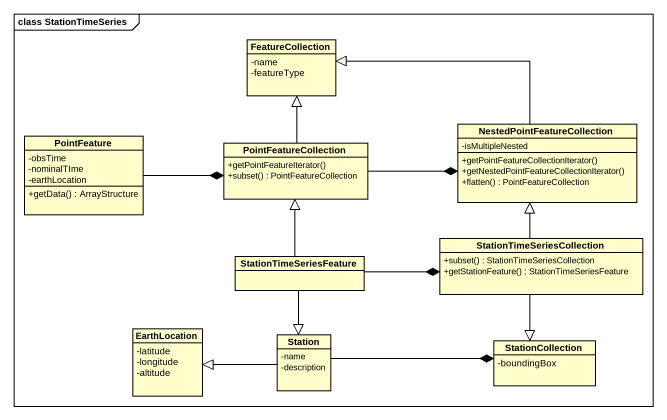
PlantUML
@startuml
mainframe class StationTimeSeries
hide circle
hide empty members
skinparam classAttributeIconSize 0
class FeatureCollection {
  -name
  -featureType
}
class PointFeature {
  -obsTime
  -nominalTIme
  -earthLocation
  +getData() : ArrayStructure
}
class NestedPointFeatureCollection {
  -isMultipleNested
  +getPointFeatureCollectionIterator()
  +getNestedPointFeatureCollectionIterator()
  +flatten() : PointFeatureCollection
}
class PointFeatureCollection {
  +getPointFeatureIterator()
  +subset() : PointFeatureCollection
}
class StationTimeSeriesCollection {
  +subset() : StationTimeSeriesCollection
  +getStationFeature() : StationTimeSeriesFeature
}
class StationTimeSeriesFeature
class EarthLocation {
  -latitude
  -longitude
  -altitude
}
class Station {
  -name
  -description
}
class StationCollection {
  -boundingBox
}
PointFeature -right-* PointFeatureCollection
NestedPointFeatureCollection -left-|> FeatureCollection
PointFeatureCollection -up-|> FeatureCollection
PointFeatureCollection -right-* NestedPointFeatureCollection
StationTimeSeriesCollection -up-|> NestedPointFeatureCollection
StationTimeSeriesCollection --|> StationCollection
StationTimeSeriesFeature -up-|> PointFeatureCollection
StationTimeSeriesFeature -right-* StationTimeSeriesCollection
StationTimeSeriesFeature --|> Station
Station -left-|> EarthLocation
Station -right-* StationCollection
@enduml
